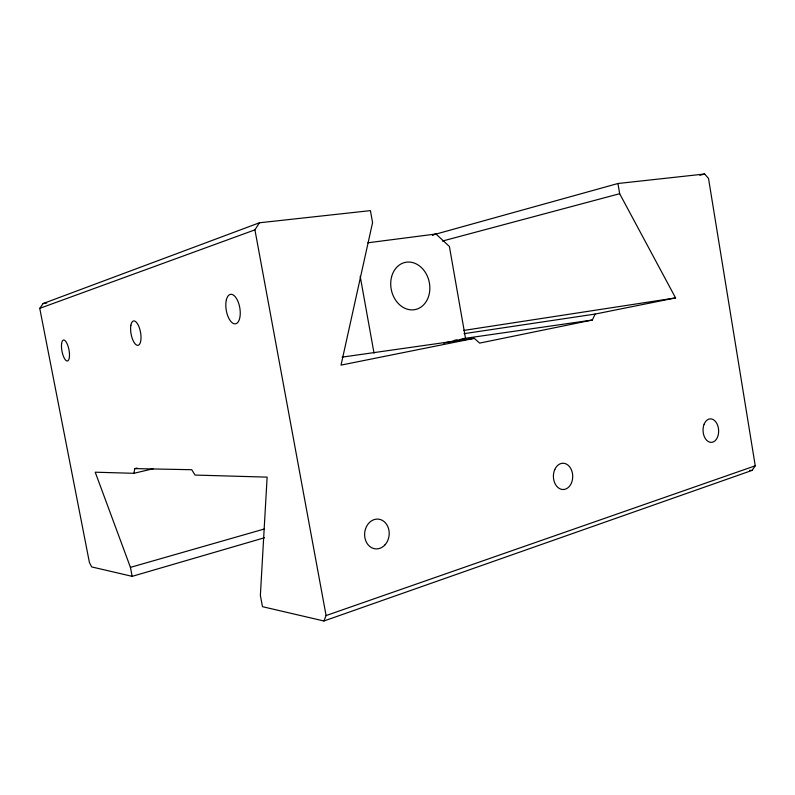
<?xml version="1.0" encoding="UTF-8"?>
<svg xmlns="http://www.w3.org/2000/svg" width="795" height="795" viewBox="0 0 795 795"><rect width="100%" height="100%" fill="white"/><g stroke="black" fill="none" stroke-linecap="round" stroke-linejoin="round"><path stroke-width="1.19" d="M264.506 537.748L132.159 576.345L130.43 567.372L95.221 472.2L133.868 473.313L134.782 468.613L137.187 468.046M323.933 620.994L326.089 615.559L254.927 229.854L259.409 222.789L370.42 210.625L372.567 222.65L341.025 365.114L474.287 338.342L479.633 343.102L592.325 320.027L595.157 314.065L675.581 297.906L619.663 193.712L617.954 183.506L704.638 174.006L708.524 178.448L755.25 465.8L752.04 470.411L323.933 620.994L262.489 606.684L260.372 595.415L267.13 477.129L195.023 475.062L191.754 469.716L134.782 468.613M132.159 576.345L91.673 566.914L89.408 562.462L39.75 308.351L43.109 303.551L259.409 222.789M39.75 308.351L254.927 229.854M326.089 615.559L755.25 465.8M130.43 567.372L264.139 529.053M432.401 234.992L434.786 234.326M432.54 235.032L617.954 183.506M442.368 241.074L619.663 193.712M699.848 175.278L704.638 174.006M133.868 473.313L153.187 468.742M443.759 343.023L465.572 338.66L449.404 246.48L435.978 233.998L367.856 242.793M463.515 330.462L675.581 297.906M464.051 333.671L595.157 314.065M463.276 338.591L592.325 320.027M454.581 340.23L457.016 339.882M459.46 339.535L465.572 338.66M342.079 357.144L474.287 338.342M43.109 303.551L46.766 303.044M749.566 470.382L752.04 470.411M360.195 276.322L374.028 353.169M61.593 343.649A10.673 3.558 79.3 0 0 66.522 360.831A10.673 3.558 79.3 0 0 68.31 347.047A10.673 3.558 79.3 0 0 61.593 343.649M130.877 325.254A12.392 4.8 79.7 0 0 136.8 345.159A12.392 4.8 79.7 0 0 139.741 328.961A12.392 4.8 79.7 0 0 130.877 325.254M226.396 299.755A14.936 6.877 80.4 0 0 233.869 323.674A14.936 6.877 80.4 0 0 238.838 303.829A14.936 6.877 80.4 0 0 226.396 299.755M385.118 544.724A14.936 12.273 -84.5 0 0 380.726 519.652A14.936 12.273 -84.5 0 0 364.875 537.619A14.936 12.273 -84.5 0 0 385.118 544.724M554.811 469.447A13.147 9.669 89.4 0 0 562.81 489.521A13.147 9.669 89.4 0 0 571.545 470.163A13.147 9.669 89.4 0 0 554.811 469.447M704.122 424.192A11.776 7.791 87 0 0 710.76 442.368A11.776 7.791 87 0 0 717.646 425.315A11.776 7.791 87 0 0 704.122 424.192M391.547 277.008A24.118 19.348 78.1 0 0 414.722 309.662A24.118 19.348 78.1 0 0 424.56 271.224A24.118 19.348 78.1 0 0 391.547 277.008"/></g></svg>
